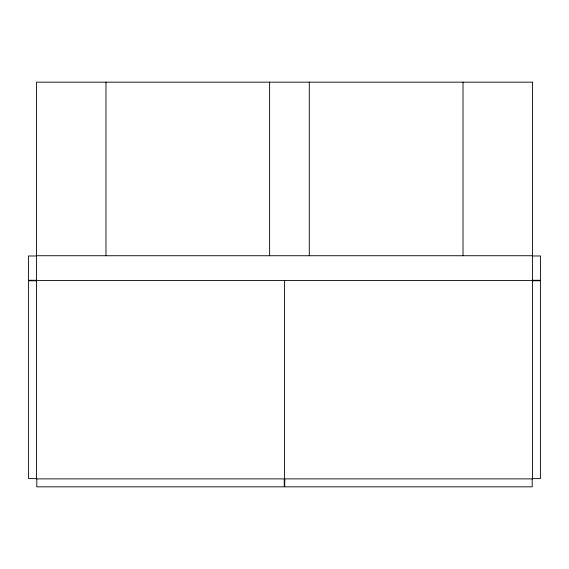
<?xml version="1.0" encoding="UTF-8"?>
<svg xmlns="http://www.w3.org/2000/svg" width="569" height="569" viewBox="0 0 569 569"><rect width="100%" height="100%" fill="white"/><g stroke="black" fill="none" stroke-linecap="round" stroke-linejoin="round"><path stroke-width="0.85" d="M36.551 255.73L532.449 255.73M36.551 255.979L28.45 255.979L28.45 280.275L36.551 280.275M532.449 255.979L540.55 255.979L540.55 280.275L532.449 280.275M36.551 280.524L532.449 280.524M36.551 280.78L28.592 280.78L28.592 478.636L36.551 478.636M532.449 280.78L540.408 280.78L540.408 478.636L532.449 478.636M532.2 478.885L532.2 486.836L284.749 486.836L284.749 478.885M463.024 82.164L463.024 255.73M309.294 82.164L309.294 255.73M284.5 280.524L284.5 478.885M284.251 478.885L284.251 486.836L36.8 486.836L36.8 478.885M269.621 82.164L269.621 255.73M105.976 82.164L105.976 255.73M532.449 82.164L36.551 82.164L36.551 478.885L532.449 478.885L532.449 82.164"/></g></svg>
